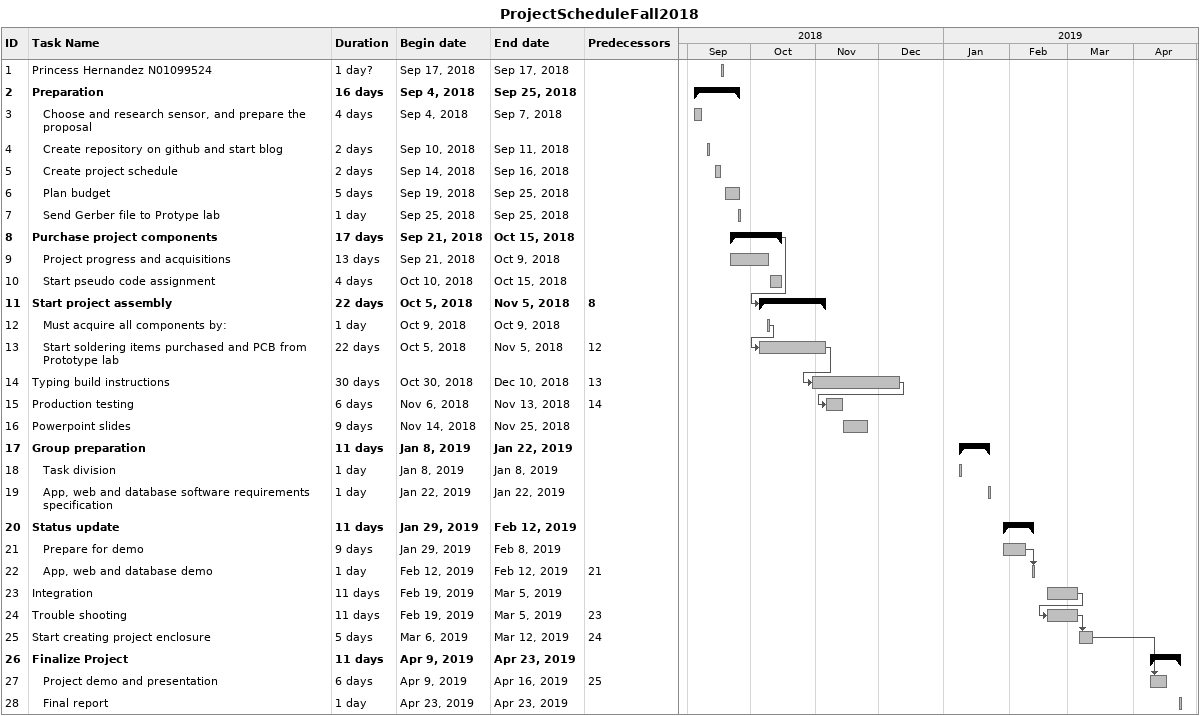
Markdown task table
ProjectScheduleFall2018

| ID | Level | Task | Duration | Start | Finish | Predecessors |
|---|---|---|---|---|---|---|
| 1 | 1 | Princess Hernandez N01099524 | 1d? | 2018-09-17 | 2018-09-17 |  |
| 2 | 1 | **Preparation** | 16d | 2018-09-04 | 2018-09-25 |  |
| 3 | 2 | Choose and research sensor, and prepare the proposal | 4d | 2018-09-04 | 2018-09-07 |  |
| 4 | 2 | Create repository on github and start blog | 2d | 2018-09-10 | 2018-09-11 |  |
| 5 | 2 | Create project schedule | 2d | 2018-09-14 | 2018-09-16 |  |
| 6 | 2 | Plan budget | 5d | 2018-09-19 | 2018-09-25 |  |
| 7 | 2 | Send Gerber file to Protype lab | 1d | 2018-09-25 | 2018-09-25 |  |
| 8 | 1 | **Purchase project components** | 17d | 2018-09-21 | 2018-10-15 |  |
| 9 | 2 | Project progress and acquisitions | 13d | 2018-09-21 | 2018-10-09 |  |
| 10 | 2 | Start pseudo code assignment | 4d | 2018-10-10 | 2018-10-15 |  |
| 11 | 1 | **Start project assembly** | 22d | 2018-10-05 | 2018-11-05 | 8 |
| 12 | 2 | Must acquire all components by: | 1d | 2018-10-09 | 2018-10-09 |  |
| 13 | 2 | Start soldering items purchased and PCB from Prototype lab | 22d | 2018-10-05 | 2018-11-05 | 12 |
| 14 | 1 | Typing build instructions | 30d | 2018-10-30 | 2018-12-10 | 13 |
| 15 | 1 | Production testing | 6d | 2018-11-06 | 2018-11-13 | 14 |
| 16 | 1 | Powerpoint slides | 9d | 2018-11-14 | 2018-11-25 |  |
| 17 | 1 | **Group preparation** | 11d | 2019-01-08 | 2019-01-22 |  |
| 18 | 2 | Task division | 1d | 2019-01-08 | 2019-01-08 |  |
| 19 | 2 | App, web and database software requirements specification | 1d | 2019-01-22 | 2019-01-22 |  |
| 20 | 1 | **Status update** | 11d | 2019-01-29 | 2019-02-12 |  |
| 21 | 2 | Prepare for demo | 9d | 2019-01-29 | 2019-02-08 |  |
| 22 | 2 | App, web and database demo | 1d | 2019-02-12 | 2019-02-12 | 21 |
| 23 | 1 | Integration | 11d | 2019-02-19 | 2019-03-05 |  |
| 24 | 1 | Trouble shooting | 11d | 2019-02-19 | 2019-03-05 | 23 |
| 25 | 1 | Start creating project enclosure | 5d | 2019-03-06 | 2019-03-12 | 24 |
| 26 | 1 | **Finalize Project** | 11d | 2019-04-09 | 2019-04-23 |  |
| 27 | 2 | Project demo and presentation | 6d | 2019-04-09 | 2019-04-16 | 25 |
| 28 | 2 | Final report | 1d | 2019-04-23 | 2019-04-23 |  |
